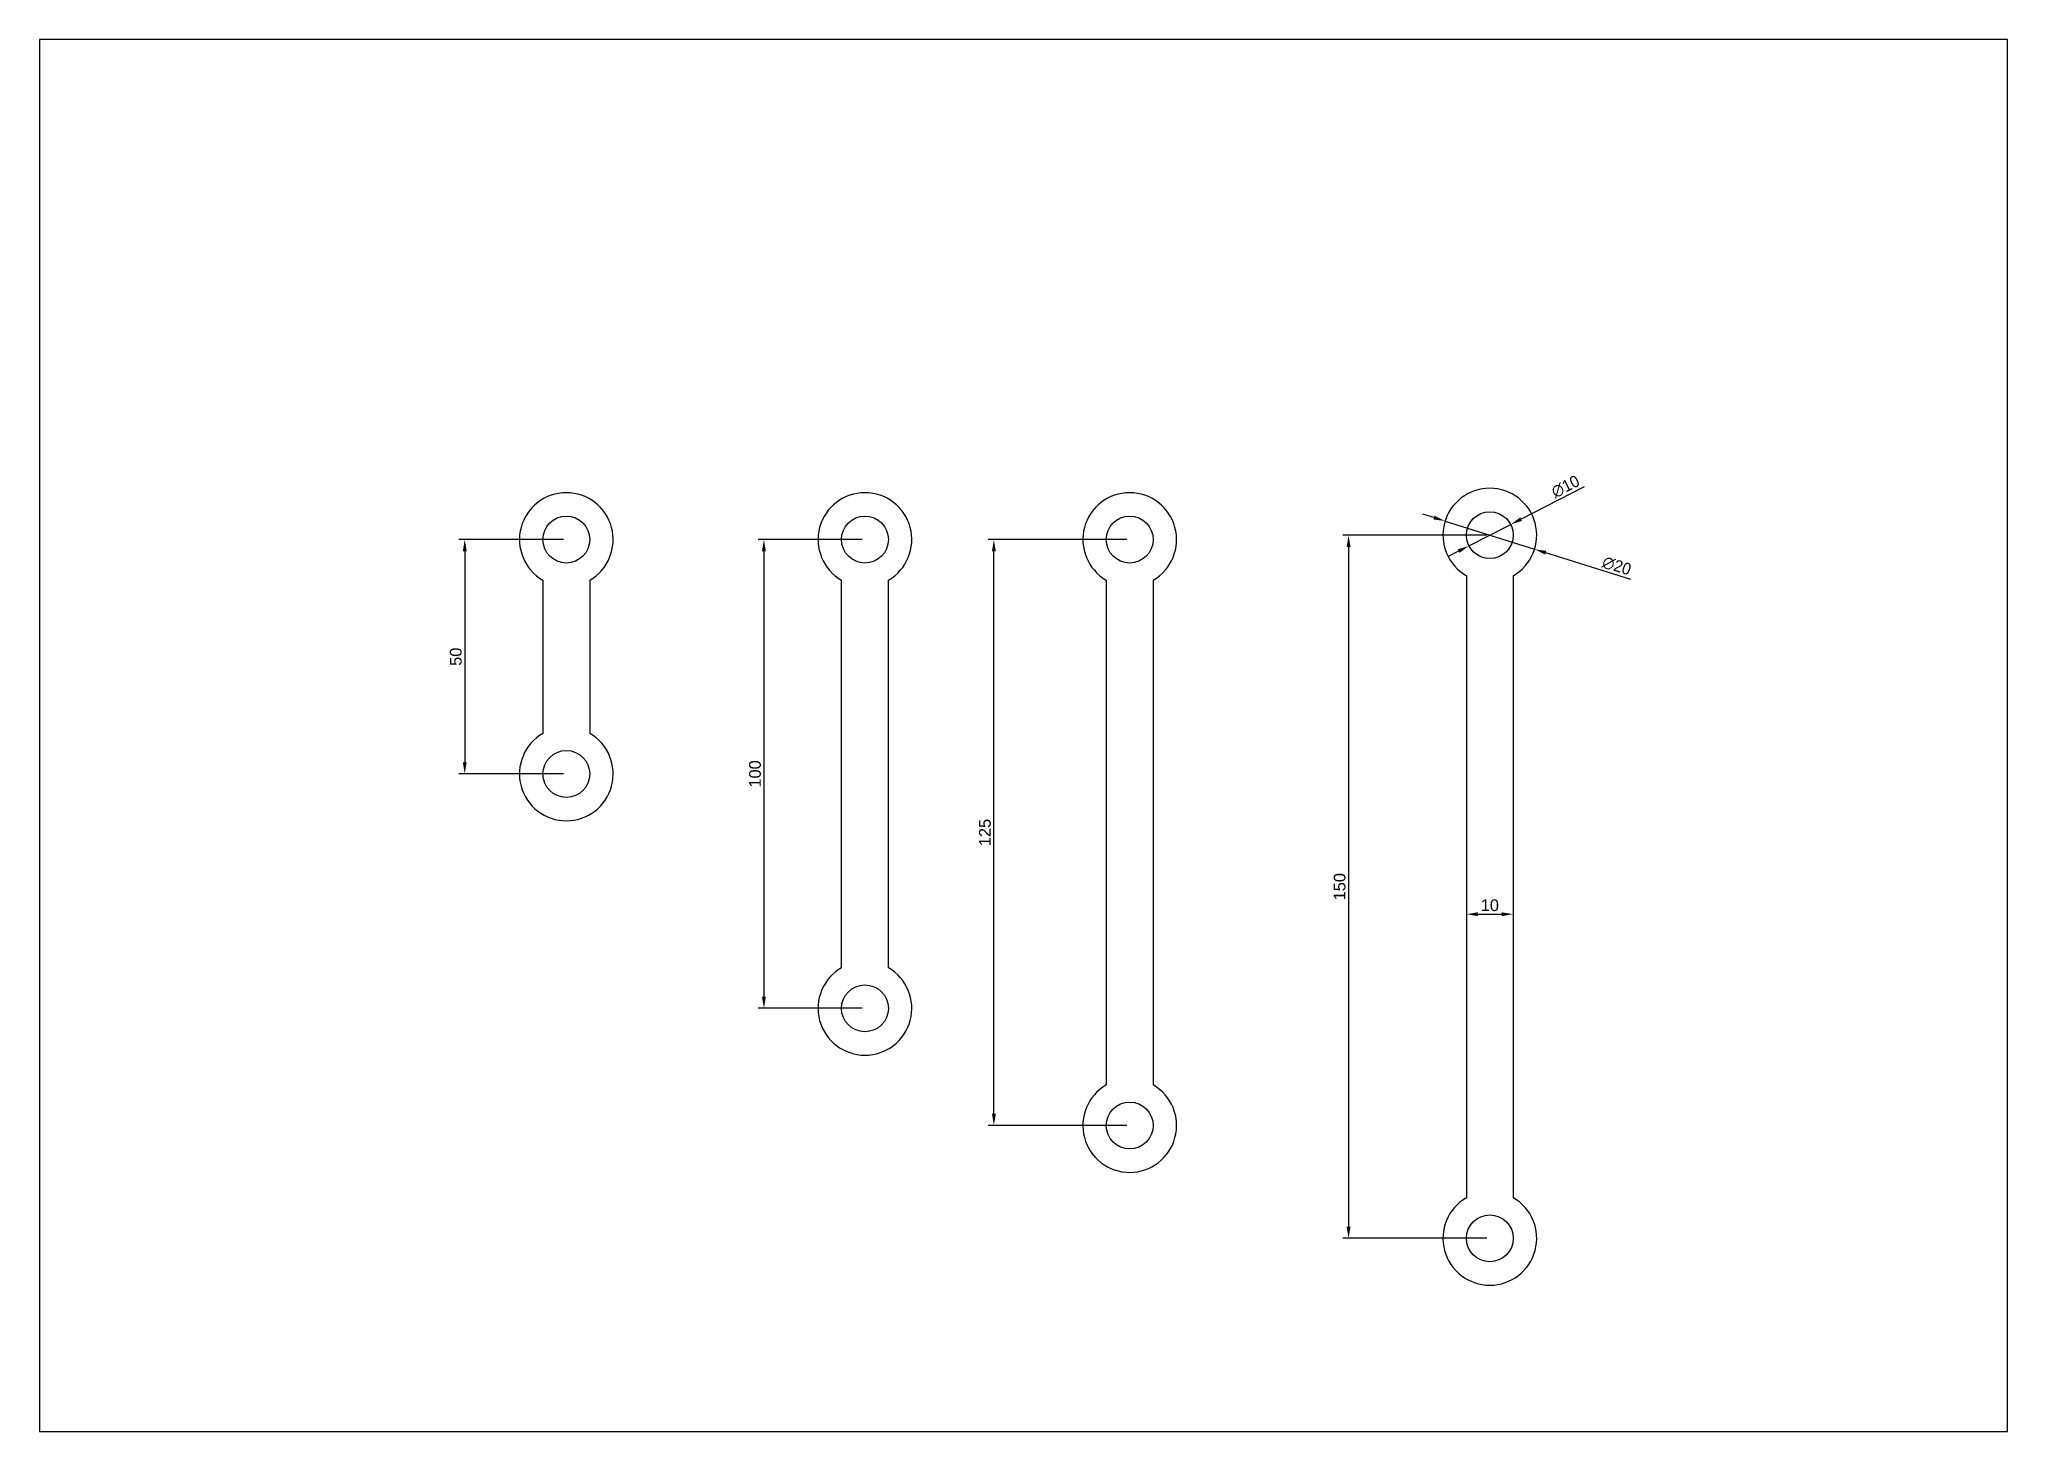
# Model space of a CAD drawing. Header units: millimetres. Extents: x 0 to 420, y 0 to 297.
import ezdxf

# ---------------------------------------------------------------- set-up
doc = ezdxf.new("R2010")
doc.units = ezdxf.units.MM
doc.styles.get("Standard").update_dxf_attribs({"font": 'arial.ttf'})
doc.dimstyles.new('ISO-25', dxfattribs={"dimtxt": 2.5, "dimasz": 2.5, "dimexe": 1.25, "dimexo": 0.625, "dimtad": 1, "dimtxsty": 'Standard', "dimcen": 2.5, "dimadec": 0, "dimazin": 0, "dimtfac": 1, "dimtmove": 0, "dimatfit": 3, "dimfxl": 1, "dimarcsym": 0})

# ---------------------------------------------------------------- blocks, each defined once
blk = doc.blocks.new('*D3')
at = {"color": 0, "lineweight": -2, "transparency": 16777216}
for p, q in [((111.82, 190.3), (89.52, 190.3)), ((90.77, 187.8), (90.77, 142.8)), ((111.82, 140.3), (89.52, 140.3))]:
    blk.add_line(p, q, dxfattribs=at)
at = {"color": 0, "transparency": 16777216}
for points in [[(90.36, 187.8), (91.19, 187.8), (90.77, 190.3)], [(90.36, 142.8), (91.19, 142.8), (90.77, 140.3)]]:
    blk.add_solid(points, dxfattribs=at)
at = {"layer": 'Defpoints', "color": 0, "transparency": 16777216}
for p in [(112.44, 190.3), (90.77, 140.3), (112.44, 140.3)]:
    blk.add_point(p, dxfattribs=at)
at = {"color": 0, "transparency": 16777216, "insert": (88.87, 165.3), "char_height": 2.5, "attachment_point": 5, "rotation": 90}
blk.add_mtext('50', dxfattribs=at)
blk = doc.blocks.new('*D4')
at = {"color": 0, "lineweight": -2, "transparency": 16777216}
for p, q in [((175.54, 190.3), (153.36, 190.3)), ((154.61, 187.8), (154.61, 92.8)), ((175.54, 90.3), (153.36, 90.3))]:
    blk.add_line(p, q, dxfattribs=at)
at = {"color": 0, "transparency": 16777216}
for points in [[(154.19, 187.8), (155.03, 187.8), (154.61, 190.3)], [(154.19, 92.8), (155.03, 92.8), (154.61, 90.3)]]:
    blk.add_solid(points, dxfattribs=at)
at = {"layer": 'Defpoints', "color": 0, "transparency": 16777216}
for p in [(176.16, 190.3), (154.61, 90.3), (176.16, 90.3)]:
    blk.add_point(p, dxfattribs=at)
at = {"color": 0, "transparency": 16777216, "insert": (152.71, 140.3), "char_height": 2.5, "attachment_point": 5, "rotation": 90}
blk.add_mtext('100', dxfattribs=at)
blk = doc.blocks.new('*D5')
at = {"color": 0, "lineweight": -2, "transparency": 16777216}
for p, q in [((308.89, 191.24), (278.11, 191.24)), ((279.36, 188.74), (279.36, 43.74)), ((308.89, 41.24), (278.11, 41.24))]:
    blk.add_line(p, q, dxfattribs=at)
at = {"color": 0, "transparency": 16777216}
for points in [[(278.95, 188.74), (279.78, 188.74), (279.36, 191.24)], [(278.95, 43.74), (279.78, 43.74), (279.36, 41.24)]]:
    blk.add_solid(points, dxfattribs=at)
at = {"layer": 'Defpoints', "color": 0, "transparency": 16777216}
for p in [(309.51, 191.24), (279.36, 41.24), (309.51, 41.24)]:
    blk.add_point(p, dxfattribs=at)
at = {"color": 0, "transparency": 16777216, "insert": (277.46, 116.24), "char_height": 2.5, "attachment_point": 5, "rotation": 90}
blk.add_mtext('150', dxfattribs=at)
blk = doc.blocks.new('*D7')
at = {"color": 0, "lineweight": -2, "transparency": 16777216}
for p, q in [((232.04, 190.3), (202.43, 190.3)), ((203.68, 67.8), (203.68, 187.8)), ((232.04, 65.3), (202.43, 65.3))]:
    blk.add_line(p, q, dxfattribs=at)
at = {"color": 0, "transparency": 16777216}
for points in [[(203.27, 187.8), (204.1, 187.8), (203.68, 190.3)], [(203.27, 67.8), (204.1, 67.8), (203.68, 65.3)]]:
    blk.add_solid(points, dxfattribs=at)
at = {"layer": 'Defpoints', "color": 0, "transparency": 16777216}
for p in [(203.68, 190.3), (232.67, 190.3), (232.67, 65.3)]:
    blk.add_point(p, dxfattribs=at)
at = {"color": 0, "transparency": 16777216, "insert": (201.78, 127.8), "char_height": 2.5, "attachment_point": 5, "rotation": 90}
blk.add_mtext('125', dxfattribs=at)
blk = doc.blocks.new('*D8')
at = {"color": 0, "lineweight": -2, "transparency": 16777216}
for p, q in [((304.51, 115.62), (304.51, 109.13)), ((314.51, 115.62), (314.51, 109.13)), ((307.01, 110.38), (312.01, 110.38))]:
    blk.add_line(p, q, dxfattribs=at)
at = {"color": 0, "transparency": 16777216}
for points in [[(307.01, 110.79), (307.01, 109.96), (304.51, 110.38)], [(312.01, 110.79), (312.01, 109.96), (314.51, 110.38)]]:
    blk.add_solid(points, dxfattribs=at)
at = {"layer": 'Defpoints', "color": 0, "transparency": 16777216}
for p in [(304.51, 116.24), (314.51, 116.24), (314.51, 110.38)]:
    blk.add_point(p, dxfattribs=at)
at = {"color": 0, "transparency": 16777216, "insert": (309.51, 112.28), "char_height": 2.5, "attachment_point": 5}
blk.add_mtext('10', dxfattribs=at)
blk = doc.blocks.new('*D9')
at = {"color": 0, "lineweight": -2, "transparency": 16777216}
for p, q in [((329.66, 201.54), (316.19, 194.65)), ((305.06, 188.96), (313.96, 193.52)), ((302.83, 187.83), (300.61, 186.69))]:
    blk.add_line(p, q, dxfattribs=at)
at = {"color": 0, "transparency": 16777216}
for points in [[(316, 195.03), (316.38, 194.28), (313.96, 193.52)], [(302.64, 188.2), (303.02, 187.46), (305.06, 188.96)]]:
    blk.add_solid(points, dxfattribs=at)
at = {"layer": 'Defpoints', "color": 0, "transparency": 16777216}
for p in [(313.96, 193.52), (305.06, 188.96)]:
    blk.add_point(p, dxfattribs=at)
at = {"color": 0, "transparency": 16777216, "insert": (325.66, 201.6), "char_height": 2.5, "attachment_point": 5, "rotation": 27.0764}
blk.add_mtext('{\\fGulim|b0|i0|c129|p0;∅10}', dxfattribs=at)
blk = doc.blocks.new('*D10')
at = {"color": 0, "lineweight": -2, "transparency": 16777216}
for p, q in [((297.59, 195), (295.2, 195.75)), ((299.97, 194.25), (319.05, 188.23)), ((339.62, 181.75), (321.43, 187.48))]:
    blk.add_line(p, q, dxfattribs=at)
at = {"color": 0, "transparency": 16777216}
for points in [[(297.71, 195.39), (297.46, 194.6), (299.97, 194.25)], [(321.56, 187.88), (321.31, 187.09), (319.05, 188.23)]]:
    blk.add_solid(points, dxfattribs=at)
at = {"layer": 'Defpoints', "color": 0, "transparency": 16777216}
for p in [(299.97, 194.25), (319.05, 188.23)]:
    blk.add_point(p, dxfattribs=at)
at = {"color": 0, "transparency": 16777216, "insert": (336.58, 184.68), "char_height": 2.5, "attachment_point": 5, "rotation": 342.5093}
blk.add_mtext('{\\fGulim|b0|i0|c129|p0;∅20}', dxfattribs=at)

msp = doc.modelspace()

# ---------------------------------------------------------------- linework, layer by layer
for p, q in [((420, 297), (0, 297)), ((0, 297), (0, 0)), ((420, 0), (420, 297)), ((107.441, 181.637), (107.441, 148.958)), ((117.441, 181.637), (117.441, 148.958)), ((171.164, 98.958), (171.164, 181.637)), ((181.164, 98.958), (181.164, 181.637)), ((227.667, 181.637), (227.667, 73.958)), ((237.667, 181.637), (237.667, 73.958)), ((304.51, 182.58), (304.51, 49.901)), ((314.51, 182.58), (314.51, 49.901)), ((0, 0), (420, 0))]:
    msp.add_line(p, q)
for centre in [(112.441, 190.298), (176.164, 190.298), (232.667, 190.298), (309.51, 191.24), (112.441, 140.298), (176.164, 90.298), (232.667, 65.298), (309.51, 41.24)]:
    msp.add_circle(centre, 5)
for centre, start, end in [((112.441, 190.298), 300, 240), ((176.164, 190.298), 300, 240), ((232.667, 190.298), 300, 240), ((309.51, 191.24), 300, 240), ((112.441, 140.298), 120, 60), ((176.164, 90.298), 120, 60), ((232.667, 65.298), 120, 60), ((309.51, 41.24), 120, 60)]:
    msp.add_arc(centre, 10, start, end)

# ---------------------------------------------------------------- dimensions: what is measured, and where the dimension line sits
for p1, p2, picture, middle in [((305.058, 188.964), (313.962, 193.516), '*D9', (326.51, 199.931)), ((299.973, 194.246), (319.048, 188.235), '*D10', (336.012, 182.889))]:
    dim = msp.add_diameter_dim_2p(p1=p1, p2=p2, text='{\\fGulim|b0|i0|c129|p0;<>}', dimstyle='ISO-25')
    dim.commit()
    dim.dimension.update_dxf_attribs({"geometry": picture, "text_midpoint": middle, "dimtype": 163})
for base, p1, p2, picture, middle in [((90.772, 140.298), (112.441, 190.298), (112.441, 140.298), '*D3', (88.871, 165.298)), ((154.609, 90.298), (176.164, 190.298), (176.164, 90.298), '*D4', (152.708, 140.298)), ((279.365, 41.24), (309.51, 191.24), (309.51, 41.24), '*D5', (277.463, 116.24))]:
    dim = msp.add_linear_dim(base=base, p1=p1, p2=p2, angle=90, dimstyle='ISO-25')
    dim.commit()
    dim.dimension.update_dxf_attribs({"geometry": picture, "text_midpoint": middle})
dim = msp.add_linear_dim(base=(203.683, 190.298), p1=(232.667, 65.298), p2=(232.667, 190.298), angle=90, dimstyle='ISO-25')
dim.commit()
dim.dimension.update_dxf_attribs({"geometry": '*D7', "text_midpoint": (203.683, 127.798), "dimtype": 160})
dim = msp.add_linear_dim(base=(314.51, 110.378), p1=(304.51, 116.24), p2=(314.51, 116.24), dimstyle='ISO-25')
dim.commit()
dim.dimension.update_dxf_attribs({"geometry": '*D8', "text_midpoint": (309.51, 112.279)})

doc.saveas('drawing.dxf')
